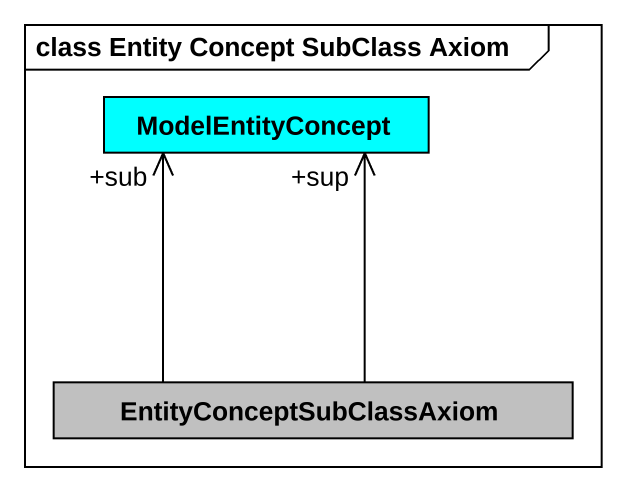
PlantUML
@startuml
mainframe class Entity Concept SubClass Axiom
hide circle
hide empty members
class ModelEntityConcept #00FFFF
class EntityConceptSubClassAxiom #C0C0C0
EntityConceptSubClassAxiom -up-> "+sub" ModelEntityConcept
EntityConceptSubClassAxiom -up-> "+sup" ModelEntityConcept
@enduml
